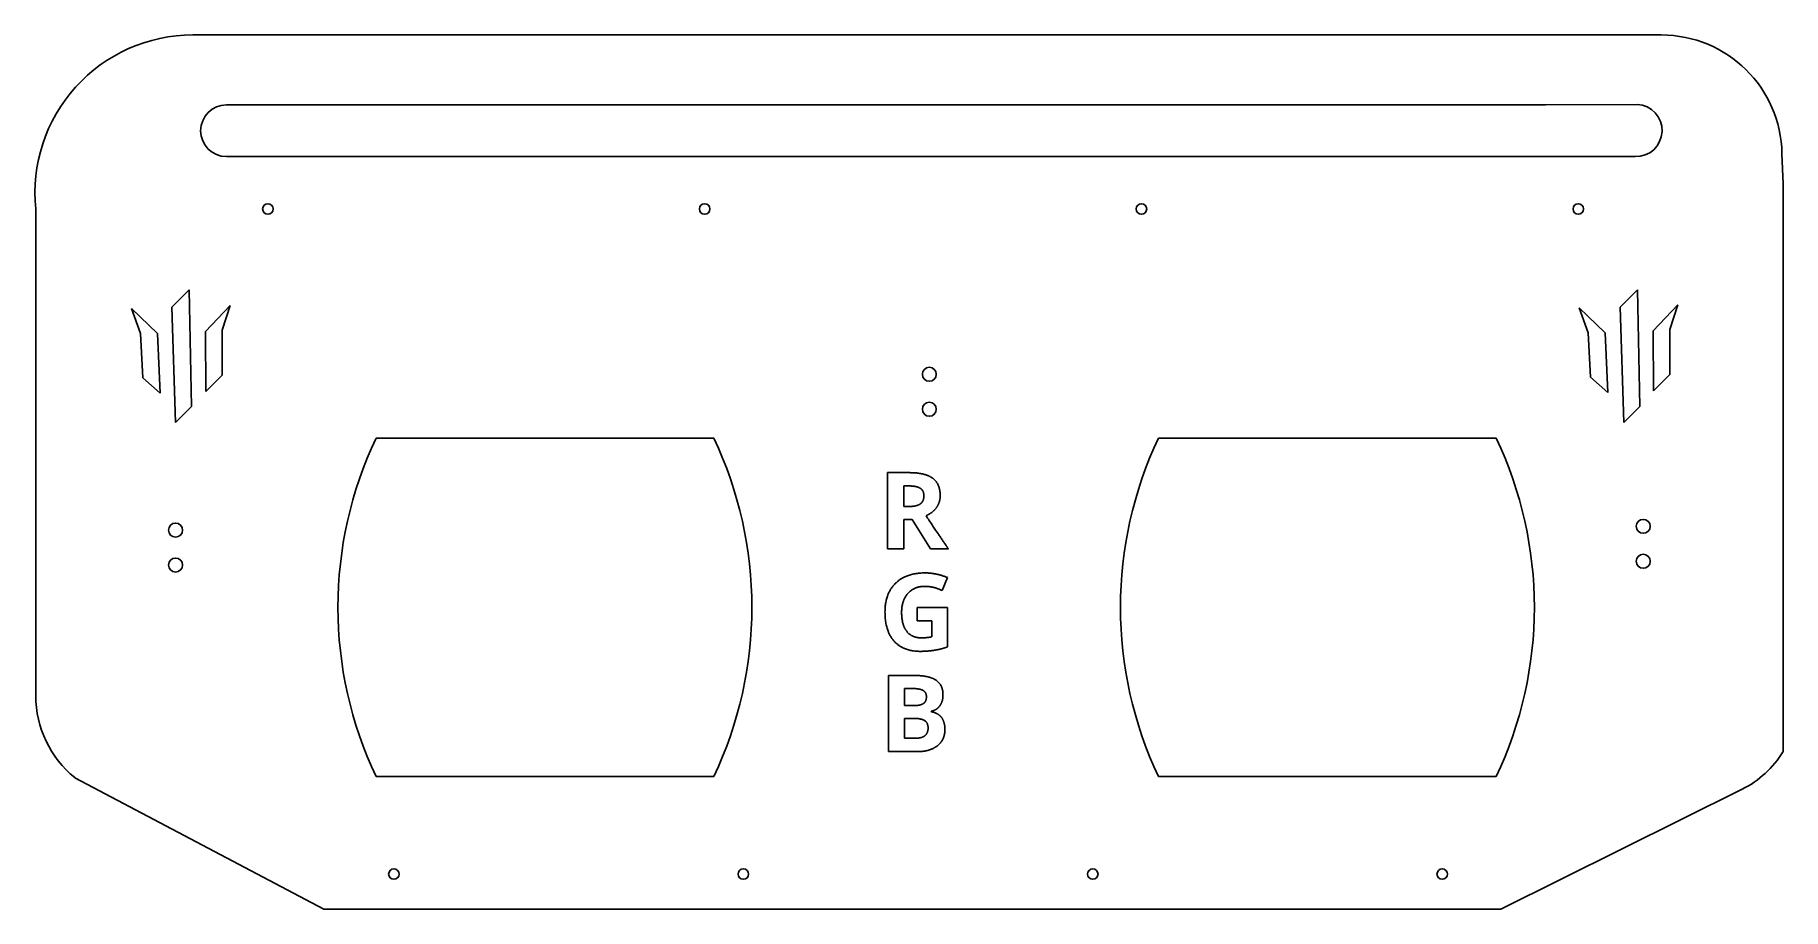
# Model space of a CAD drawing. Extents: x -27.4 to 22.6, y -9.7 to 15.3.
import ezdxf

# ---------------------------------------------------------------- set-up
doc = ezdxf.new("R2010")
doc.units = 0
doc.layers.add('MODELSKETCH_VISIBLE', color=7, linetype='CONTINUOUS')

msp = doc.modelspace()

# ---------------------------------------------------------------- linework, layer by layer
at = {"layer": 'MODELSKETCH_VISIBLE'}
for p, q in [((-22.907, 15.304), (19.119, 15.304)), ((-21.941, 13.304), (15.806, 13.304)), ((15.806, 13.304), (18.427, 13.315)), ((15.894, 11.827), (-21.941, 11.827)), ((18.366, 11.827), (15.894, 11.827)), ((22.571, 11.906), (22.602, 11.046)), ((22.602, 11.046), (22.602, -5.194)), ((-27.398, 10.327), (-27.398, -3.595)), ((-23.011, 8.011), (-23.507, 7.517)), ((-23.011, 8.011), (-23.507, 7.517)), ((-22.943, 4.675), (-23.011, 8.011)), ((-22.943, 4.675), (-23.011, 8.011)), ((18.435, 8.011), (17.938, 7.517)), ((18.502, 4.675), (18.435, 8.011)), ((-23.507, 7.517), (-23.398, 4.223)), ((-23.507, 7.517), (-23.398, 4.223)), ((-21.838, 7.566), (-22.543, 6.827)), ((-21.838, 7.566), (-22.543, 6.827)), ((-22.063, 6.857), (-21.838, 7.566)), ((-22.063, 6.857), (-21.838, 7.566)), ((17.938, 7.517), (18.047, 4.223)), ((19.589, 7.584), (18.884, 6.845)), ((19.364, 6.876), (19.589, 7.584)), ((-23.916, 6.763), (-24.659, 7.481)), ((-24.659, 7.481), (-24.4, 6.769)), ((-23.916, 6.763), (-24.659, 7.481)), ((-24.659, 7.481), (-24.4, 6.769)), ((17.51, 6.782), (16.767, 7.499)), ((16.767, 7.499), (17.027, 6.787)), ((-24.4, 6.769), (-24.335, 5.499)), ((-24.4, 6.769), (-24.335, 5.499)), ((-23.843, 5.058), (-23.916, 6.763)), ((-23.843, 5.058), (-23.916, 6.763)), ((-22.543, 6.827), (-22.531, 5.108)), ((-22.543, 6.827), (-22.531, 5.108)), ((-22.063, 5.574), (-22.063, 6.857)), ((-22.063, 5.574), (-22.063, 6.857)), ((17.027, 6.787), (17.091, 5.518)), ((17.584, 5.077), (17.51, 6.782)), ((18.884, 6.845), (18.896, 5.127)), ((19.364, 5.592), (19.364, 6.876)), ((-22.531, 5.108), (-22.063, 5.574)), ((-22.531, 5.108), (-22.063, 5.574)), ((17.091, 5.518), (17.584, 5.077)), ((18.896, 5.127), (19.364, 5.592)), ((-24.335, 5.499), (-23.843, 5.058)), ((-23.398, 4.223), (-22.943, 4.675)), ((18.047, 4.223), (18.502, 4.675)), ((-7.998, 3.776), (-17.659, 3.776)), ((4.734, 3.776), (14.394, 3.776)), ((-3.024, 2.785), (-2.389, 2.785)), ((-3.024, 0.603), (-3.024, 2.785)), ((-2.562, 2.406), (-2.562, 1.817)), ((-2.421, 2.406), (-2.562, 2.406)), ((-2.562, 1.817), (-2.413, 1.817)), ((-2.316, 1.441), (-2.562, 1.441)), ((-2.562, 1.441), (-2.562, 0.603)), ((-1.795, 0.603), (-2.316, 1.441)), ((-2.562, 0.603), (-3.024, 0.603)), ((-1.281, 0.603), (-1.795, 0.603)), ((-1.309, -0.217), (-1.462, -0.587)), ((-2.172, -1.455), (-2.172, -1.07)), ((-2.172, -1.07), (-1.306, -1.07)), ((-1.758, -1.455), (-2.172, -1.455)), ((-1.758, -1.911), (-1.758, -1.455)), ((-1.306, -1.07), (-1.306, -2.201)), ((-3, -5.194), (-3, -3.012)), ((-3, -3.012), (-2.321, -3.012)), ((-2.537, -3.391), (-2.537, -3.877)), ((-2.294, -3.391), (-2.537, -3.391)), ((-2.537, -3.877), (-2.269, -3.877)), ((-2.25, -4.243), (-2.537, -4.243)), ((-2.537, -4.243), (-2.537, -4.812)), ((-1.773, -4.036), (-1.773, -4.051)), ((-2.537, -4.812), (-2.236, -4.812)), ((-2.184, -5.194), (-3, -5.194)), ((-19.151, -9.696), (-26.282, -5.939)), ((-17.659, -5.91), (-7.998, -5.91)), ((14.394, -5.91), (4.734, -5.91)), ((14.529, -9.696), (21.432, -6.27)), ((14.529, -9.696), (-19.151, -9.696))]:
    msp.add_line(p, q, dxfattribs=at)
for centre, radius in [((-20.757, 10.327), 0.15), ((-8.257, 10.327), 0.15), ((4.243, 10.327), 0.15), ((16.743, 10.327), 0.15), ((-1.828, 5.599), 0.2), ((-1.828, 4.599), 0.2), ((-23.398, 1.143), 0.2), ((18.602, 1.25), 0.2), ((-23.398, 0.143), 0.2), ((18.602, 0.25), 0.2), ((-17.151, -8.696), 0.15), ((-7.151, -8.696), 0.15), ((2.849, -8.696), 0.15), ((12.849, -8.696), 0.15)]:
    msp.add_circle(centre, radius, dxfattribs=at)
for centre, radius, start, end in [((-22.907, 10.789), 4.515, 90, 185.8799), ((19.119, 11.851), 3.453, 0.9106, 90), ((-21.941, 12.565), 0.739, 90, 270), ((18.396, 12.571), 0.745, 267.6708, 87.6708), ((-7.467, -1.067), 11.284, 154.5839, 205.4161), ((-18.19, -1.067), 11.284, 334.5839, 25.4161), ((14.925, -1.067), 11.284, 154.5839, 205.4161), ((4.202, -1.067), 11.284, 334.5839, 25.4161), ((-24.378, -3.595), 3.02, 180, 230.9049), ((20.164, -3.716), 2.851, 296.3989, 328.771)]:
    msp.add_arc(centre, radius, start, end, dxfattribs=at)
for points in [[(-2.389, 2.785), (-1.944, 2.785), (-1.73, 2.623)], [(-1.73, 2.623), (-1.517, 2.462), (-1.517, 2.132)], [(-2.091, 2.34), (-2.198, 2.406), (-2.421, 2.406)], [(-1.984, 2.12), (-1.984, 2.275), (-2.091, 2.34)], [(-2.089, 1.89), (-1.984, 1.963), (-1.984, 2.12)], [(-1.517, 2.132), (-1.517, 1.939), (-1.623, 1.789)], [(-2.413, 1.817), (-2.193, 1.817), (-2.089, 1.89)], [(-1.623, 1.789), (-1.729, 1.639), (-1.923, 1.554)], [(-1.923, 1.554), (-1.43, 0.818), (-1.281, 0.603)], [(-3.097, -1.201), (-3.097, -0.673), (-2.794, -0.378)], [(-2.794, -0.378), (-2.492, -0.082), (-1.957, -0.082)], [(-1.96, -0.467), (-2.259, -0.467), (-2.44, -0.669)], [(-1.462, -0.587), (-1.701, -0.467), (-1.96, -0.467)], [(-1.957, -0.082), (-1.621, -0.082), (-1.309, -0.217)], [(-2.44, -0.669), (-2.621, -0.87), (-2.621, -1.21)], [(-2.836, -2.035), (-3.097, -1.745), (-3.097, -1.201)], [(-2.621, -1.21), (-2.621, -1.566), (-2.475, -1.753)], [(-2.475, -1.753), (-2.33, -1.94), (-2.052, -1.94)], [(-2.052, -1.94), (-1.907, -1.94), (-1.758, -1.911)], [(-2.082, -2.326), (-2.576, -2.326), (-2.836, -2.035)], [(-1.702, -2.298), (-1.888, -2.326), (-2.082, -2.326)], [(-1.306, -2.201), (-1.516, -2.27), (-1.702, -2.298)], [(-2.321, -3.012), (-1.856, -3.012), (-1.647, -3.144)], [(-2.004, -3.446), (-2.095, -3.391), (-2.294, -3.391)], [(-1.912, -3.626), (-1.912, -3.5), (-2.004, -3.446)], [(-1.647, -3.144), (-1.437, -3.276), (-1.437, -3.564)], [(-2.269, -3.877), (-2.08, -3.877), (-1.996, -3.818)], [(-1.996, -3.818), (-1.912, -3.76), (-1.912, -3.626)], [(-1.529, -3.885), (-1.621, -4.011), (-1.773, -4.036)], [(-1.437, -3.564), (-1.437, -3.76), (-1.529, -3.885)], [(-1.863, -4.515), (-1.863, -4.243), (-2.25, -4.243)], [(-1.773, -4.051), (-1.566, -4.097), (-1.474, -4.224)], [(-1.474, -4.224), (-1.382, -4.351), (-1.382, -4.561)], [(-2.236, -4.812), (-2.045, -4.812), (-1.954, -4.739)], [(-1.954, -4.739), (-1.863, -4.666), (-1.863, -4.515)], [(-1.382, -4.561), (-1.382, -4.86), (-1.598, -5.027)], [(-1.598, -5.027), (-1.813, -5.194), (-2.184, -5.194)]]:
    msp.add_open_spline(points, degree=2, dxfattribs=at)

doc.saveas('drawing.dxf')
